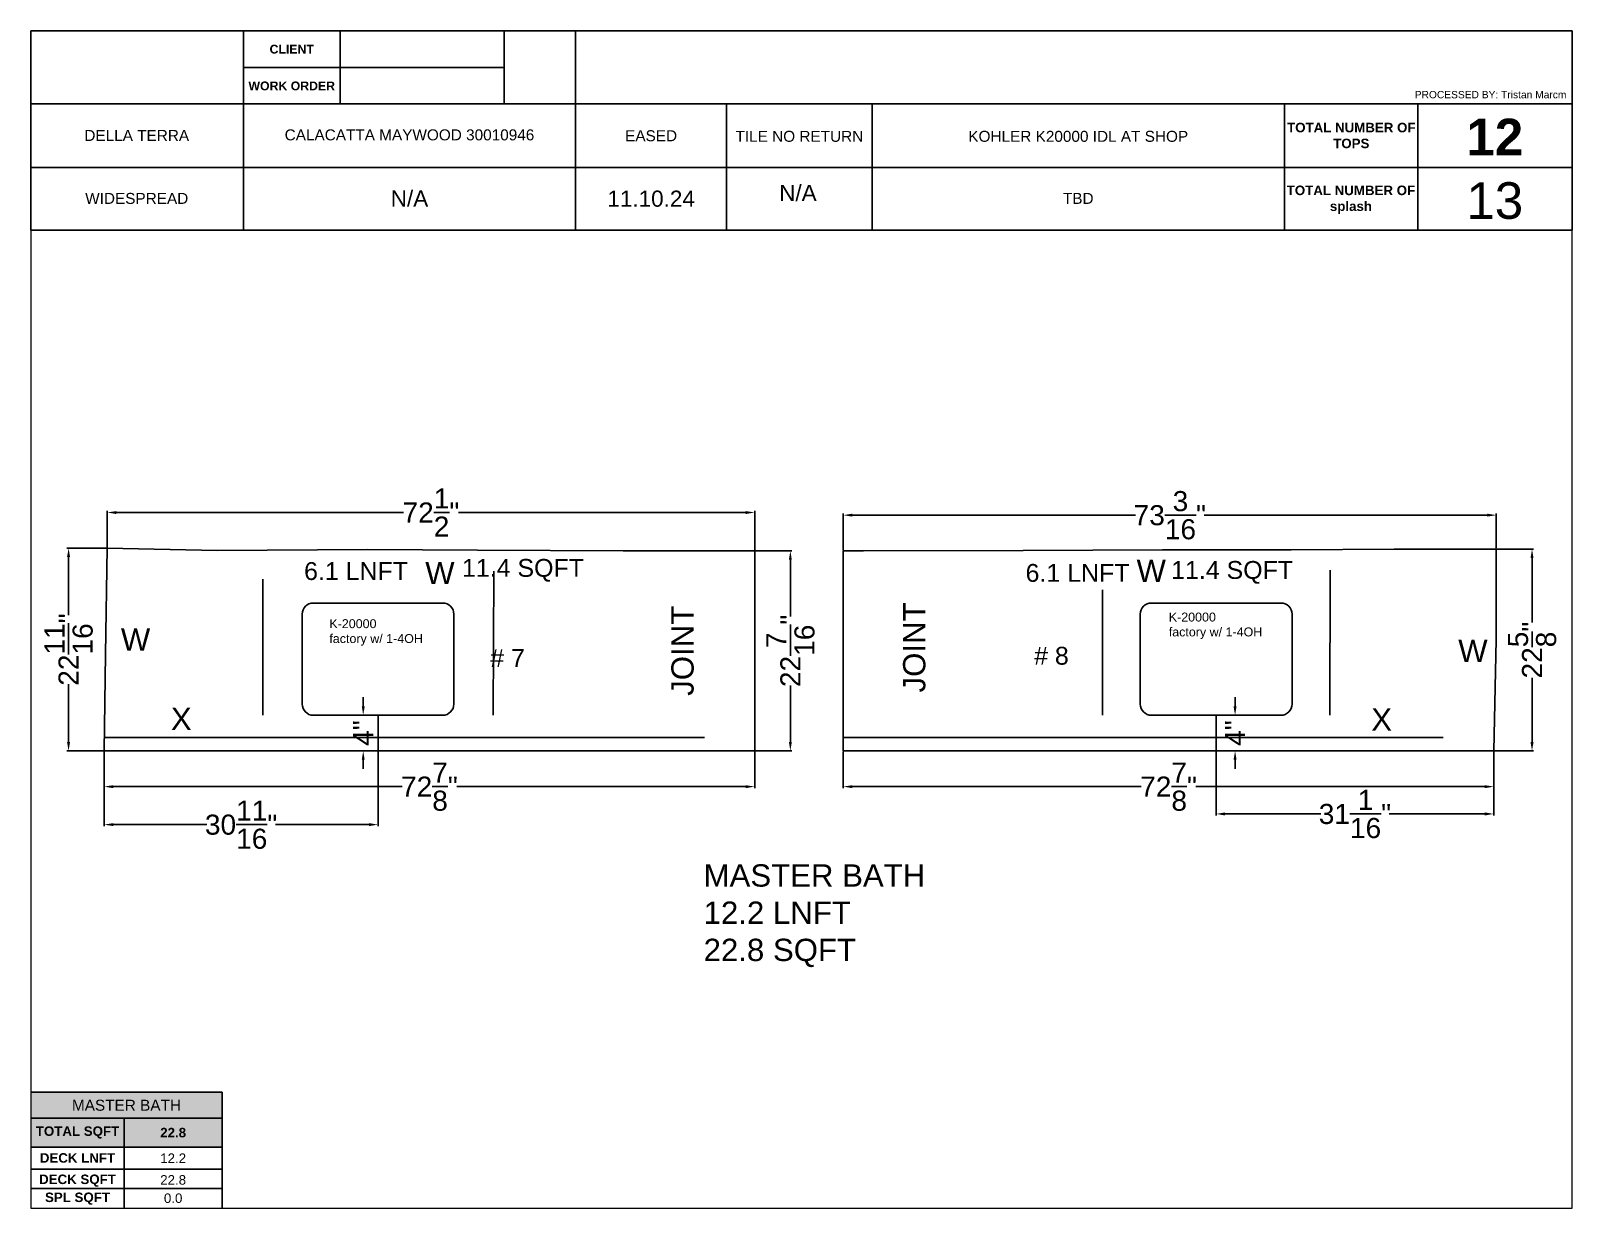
# Paper-space layout '#4 - MASTER' of a CAD drawing. Extents: x 0.2 to 10.8, y 0.2 to 8.3.
# The model-space entities are those that its viewports show. They can reach past a viewport. Long polylines and large blocks are cut down to what shows.
import ezdxf
from ezdxf.enums import TextEntityAlignment as Align

# ---------------------------------------------------------------- set-up
doc = ezdxf.new("R2010")
doc.units = 0
doc.header["$MEASUREMENT"] = 0
doc.linetypes.add('DASHED', pattern=[0.75, 0.5, -0.25])
doc.layers.get('0').update_dxf_attribs({"linetype": 'CONTINUOUS'})
doc.layers.get('Defpoints').update_dxf_attribs({"linetype": 'CONTINUOUS'})
for name, color, linetype in [('_CURVE', 7, 'CONTINUOUS'), ('BLUE_BLUE', 5, 'CONTINUOUS'), ('GREEN_TEXT', 90, 'CONTINUOUS'), ('ORANGE_CABS', 30, 'DASHED'), ('RED_WALL', 1, 'CONTINUOUS')]:
    doc.layers.add(name, color=color, linetype=linetype)
doc.styles.add('Bold', font='arialbd.ttf')
doc.styles.add('Model Text', font='arial.ttf', dxfattribs={"height": 2})
doc.styles.get("Standard").update_dxf_attribs({"font": 'arial.ttf'})
doc.dimstyles.get("Standard").update_dxf_attribs({"dimtxt": 2.25, "dimasz": 1, "dimexe": 0.18, "dimexo": 0.0625, "dimgap": 0.09, "dimtad": 0, "dimdec": 4, "dimzin": 0, "dimdsep": 46, "dimlunit": 5, "dimtxsty": 'Standard', "dimcen": 1, "dimclrd": 3, "dimclre": 3, "dimadec": 0, "dimazin": 0, "dimtfac": 1, "dimtdec": 4, "dimtofl": 0, "dimtmove": 0, "dimatfit": 3, "dimfxl": 1, "dimtolj": 1, "dimtzin": 0, "dimarcsym": 0})

# ---------------------------------------------------------------- blocks, each defined once
blk = doc.blocks.new('*D140')
at = {"color": 3, "linetype": 'Continuous', "lineweight": -2, "transparency": 16777216}
for p, q in [((434.01, -152.29), (434.01, -148.17)), ((435.01, -148.35), (467.21, -148.35)), ((505.54, -148.35), (473.34, -148.35)), ((506.54, -152.58), (506.54, -148.17))]:
    blk.add_line(p, q, dxfattribs=at)
at = {"color": 3, "linetype": 'Continuous', "transparency": 16777216}
for points in [[(435.01, -148.19), (435.01, -148.52), (434.01, -148.35)], [(505.54, -148.19), (505.54, -148.52), (506.54, -148.35)]]:
    blk.add_solid(points, dxfattribs=at)
at = {"layer": 'Defpoints', "color": 0, "linetype": 'Continuous', "transparency": 16777216}
for p in [(506.54, -148.35), (434.01, -152.35), (506.54, -152.65)]:
    blk.add_point(p, dxfattribs=at)
at = {"color": 0, "linetype": 'Continuous', "transparency": 16777216, "insert": (470.27, -148.35), "char_height": 2.25, "attachment_point": 5}
blk.add_mtext('\\A1;72{\\H1x;\\S1/2;}"', dxfattribs=at)
blk = doc.blocks.new('*D141')
at = {"color": 3, "linetype": 'Continuous', "lineweight": -2, "transparency": 16777216}
for p, q in [((506.6, -152.65), (510.72, -152.65)), ((510.54, -153.65), (510.54, -159.99)), ((510.54, -174.05), (510.54, -167.71)), ((506.6, -175.05), (510.72, -175.05))]:
    blk.add_line(p, q, dxfattribs=at)
at = {"color": 3, "linetype": 'Continuous', "transparency": 16777216}
for points in [[(510.37, -153.65), (510.7, -153.65), (510.54, -152.65)], [(510.37, -174.05), (510.7, -174.05), (510.54, -175.05)]]:
    blk.add_solid(points, dxfattribs=at)
at = {"layer": 'Defpoints', "color": 0, "linetype": 'Continuous', "transparency": 16777216}
for p in [(506.54, -152.65), (506.54, -175.05), (510.54, -175.05)]:
    blk.add_point(p, dxfattribs=at)
at = {"color": 0, "linetype": 'Continuous', "transparency": 16777216, "insert": (510.54, -163.85), "char_height": 2.25, "attachment_point": 5, "rotation": 90}
blk.add_mtext('\\A1;22{\\H1x;\\S7/16;}"', dxfattribs=at)
blk = doc.blocks.new('*D142')
at = {"color": 3, "linetype": 'Continuous', "lineweight": -2, "transparency": 16777216}
for p, q in [((433.67, -175.12), (433.67, -179.23)), ((506.54, -175.12), (506.54, -179.23)), ((434.67, -179.05), (467.04, -179.05)), ((505.54, -179.05), (473.17, -179.05))]:
    blk.add_line(p, q, dxfattribs=at)
at = {"color": 3, "linetype": 'Continuous', "transparency": 16777216}
for points in [[(434.67, -178.89), (434.67, -179.22), (433.67, -179.05)], [(505.54, -178.89), (505.54, -179.22), (506.54, -179.05)]]:
    blk.add_solid(points, dxfattribs=at)
at = {"layer": 'Defpoints', "color": 0, "linetype": 'Continuous', "transparency": 16777216}
for p in [(433.67, -175.05), (506.54, -175.05), (433.67, -179.05)]:
    blk.add_point(p, dxfattribs=at)
at = {"color": 0, "linetype": 'Continuous', "transparency": 16777216, "insert": (470.1, -179.05), "char_height": 2.25, "attachment_point": 5}
blk.add_mtext('\\A1;72{\\H1x;\\S7/8;}"', dxfattribs=at)
blk = doc.blocks.new('*D143')
at = {"color": 3, "linetype": 'Continuous', "lineweight": -2, "transparency": 16777216}
for p, q in [((433.95, -152.35), (429.49, -152.35)), ((429.67, -153.35), (429.67, -159.85)), ((429.67, -174.05), (429.67, -167.56)), ((433.61, -175.05), (429.49, -175.05))]:
    blk.add_line(p, q, dxfattribs=at)
at = {"color": 3, "linetype": 'Continuous', "transparency": 16777216}
for points in [[(429.5, -153.35), (429.84, -153.35), (429.67, -152.35)], [(429.5, -174.05), (429.84, -174.05), (429.67, -175.05)]]:
    blk.add_solid(points, dxfattribs=at)
at = {"layer": 'Defpoints', "color": 0, "linetype": 'Continuous', "transparency": 16777216}
for p in [(429.67, -152.35), (434.01, -152.35), (433.67, -175.05)]:
    blk.add_point(p, dxfattribs=at)
at = {"color": 0, "linetype": 'Continuous', "transparency": 16777216, "insert": (429.67, -163.7), "char_height": 2.25, "attachment_point": 5, "rotation": 90}
blk.add_mtext('\\A1;22{\\H1x;\\S11/16;}"', dxfattribs=at)
blk = doc.blocks.new('*D144')
at = {"color": 3, "linetype": 'Continuous', "lineweight": -2, "transparency": 16777216}
for p, q in [((516.47, -152.58), (516.47, -148.47)), ((589.63, -152.4), (589.63, -148.47)), ((517.47, -148.65), (549.22, -148.65)), ((588.63, -148.65), (556.88, -148.65))]:
    blk.add_line(p, q, dxfattribs=at)
at = {"color": 3, "linetype": 'Continuous', "transparency": 16777216}
for points in [[(517.47, -148.48), (517.47, -148.81), (516.47, -148.65)], [(588.63, -148.48), (588.63, -148.81), (589.63, -148.65)]]:
    blk.add_solid(points, dxfattribs=at)
at = {"layer": 'Defpoints', "color": 0, "linetype": 'Continuous', "transparency": 16777216}
for p in [(589.63, -148.65), (516.47, -152.65), (589.63, -152.46)]:
    blk.add_point(p, dxfattribs=at)
at = {"color": 0, "linetype": 'Continuous', "transparency": 16777216, "insert": (553.05, -148.65), "char_height": 2.25, "attachment_point": 5}
blk.add_mtext('\\A1;73{\\H1x;\\S3/16;}"', dxfattribs=at)
blk = doc.blocks.new('*D145')
at = {"color": 3, "linetype": 'Continuous', "lineweight": -2, "transparency": 16777216}
for p, q in [((589.69, -152.46), (593.81, -152.46)), ((593.63, -153.46), (593.63, -160.66)), ((593.63, -174.05), (593.63, -166.85)), ((589.4, -175.05), (593.81, -175.05))]:
    blk.add_line(p, q, dxfattribs=at)
at = {"color": 3, "linetype": 'Continuous', "transparency": 16777216}
for points in [[(593.46, -153.46), (593.8, -153.46), (593.63, -152.46)], [(593.46, -174.05), (593.8, -174.05), (593.63, -175.05)]]:
    blk.add_solid(points, dxfattribs=at)
at = {"layer": 'Defpoints', "color": 0, "linetype": 'Continuous', "transparency": 16777216}
for p in [(589.63, -152.46), (589.34, -175.05), (593.63, -175.05)]:
    blk.add_point(p, dxfattribs=at)
at = {"color": 0, "linetype": 'Continuous', "transparency": 16777216, "insert": (593.63, -163.76), "char_height": 2.25, "attachment_point": 5, "rotation": 90}
blk.add_mtext('\\A1;22{\\H1x;\\S5/8;}"', dxfattribs=at)
blk = doc.blocks.new('*D146')
at = {"color": 3, "linetype": 'Continuous', "lineweight": -2, "transparency": 16777216}
for p, q in [((516.47, -175.12), (516.47, -179.23)), ((589.34, -175.12), (589.34, -179.23)), ((517.47, -179.05), (549.84, -179.05)), ((588.34, -179.05), (555.97, -179.05))]:
    blk.add_line(p, q, dxfattribs=at)
at = {"color": 3, "linetype": 'Continuous', "transparency": 16777216}
for points in [[(517.47, -178.89), (517.47, -179.22), (516.47, -179.05)], [(588.34, -178.89), (588.34, -179.22), (589.34, -179.05)]]:
    blk.add_solid(points, dxfattribs=at)
at = {"layer": 'Defpoints', "color": 0, "linetype": 'Continuous', "transparency": 16777216}
for p in [(516.47, -175.05), (589.34, -175.05), (516.47, -179.05)]:
    blk.add_point(p, dxfattribs=at)
at = {"color": 0, "linetype": 'Continuous', "transparency": 16777216, "insert": (552.91, -179.05), "char_height": 2.25, "attachment_point": 5}
blk.add_mtext('\\A1;72{\\H1x;\\S7/8;}"', dxfattribs=at)
blk = doc.blocks.new('*D172')
at = {"color": 3, "linetype": 'Continuous', "lineweight": -2, "transparency": 16777216}
for p, q in [((462.68, -170.05), (462.68, -169.05)), ((464.28, -171.05), (462.5, -171.05)), ((464.28, -175.05), (462.5, -175.05)), ((462.68, -176.05), (462.68, -177.05))]:
    blk.add_line(p, q, dxfattribs=at)
at = {"color": 3, "linetype": 'Continuous', "transparency": 16777216}
for points in [[(462.52, -170.05), (462.85, -170.05), (462.68, -171.05)], [(462.52, -176.05), (462.85, -176.05), (462.68, -175.05)]]:
    blk.add_solid(points, dxfattribs=at)
at = {"layer": 'Defpoints', "color": 0, "linetype": 'Continuous', "transparency": 16777216}
for p in [(464.34, -171.05), (462.68, -175.05), (464.34, -175.05)]:
    blk.add_point(p, dxfattribs=at)
at = {"color": 0, "linetype": 'Continuous', "transparency": 16777216, "insert": (462.68, -173.05), "char_height": 2.25, "attachment_point": 5, "rotation": 90}
blk.add_mtext('\\A1;4"', dxfattribs=at)
blk = doc.blocks.new('*D173')
at = {"color": 3, "linetype": 'Continuous', "lineweight": -2, "transparency": 16777216}
for p, q in [((464.34, -171.12), (464.34, -183.49)), ((433.67, -175.12), (433.67, -183.49)), ((434.67, -183.31), (445.17, -183.31)), ((463.34, -183.31), (452.84, -183.31))]:
    blk.add_line(p, q, dxfattribs=at)
at = {"color": 3, "linetype": 'Continuous', "transparency": 16777216}
for points in [[(434.67, -183.14), (434.67, -183.47), (433.67, -183.31)], [(463.34, -183.14), (463.34, -183.47), (464.34, -183.31)]]:
    blk.add_solid(points, dxfattribs=at)
at = {"layer": 'Defpoints', "color": 0, "linetype": 'Continuous', "transparency": 16777216}
for p in [(464.34, -171.05), (433.67, -175.05), (433.67, -183.31)]:
    blk.add_point(p, dxfattribs=at)
at = {"color": 0, "linetype": 'Continuous', "transparency": 16777216, "insert": (449, -183.31), "char_height": 2.25, "attachment_point": 5}
blk.add_mtext('\\A1;30{\\H1x;\\S11/16;}"', dxfattribs=at)
blk = doc.blocks.new('*D174')
at = {"color": 3, "linetype": 'Continuous', "lineweight": -2, "transparency": 16777216}
for p, q in [((558.25, -171.12), (558.25, -182.29)), ((589.34, -175.12), (589.34, -182.29)), ((559.25, -182.11), (569.96, -182.11)), ((588.34, -182.11), (577.63, -182.11))]:
    blk.add_line(p, q, dxfattribs=at)
at = {"color": 3, "linetype": 'Continuous', "transparency": 16777216}
for points in [[(559.25, -181.94), (559.25, -182.28), (558.25, -182.11)], [(588.34, -181.94), (588.34, -182.28), (589.34, -182.11)]]:
    blk.add_solid(points, dxfattribs=at)
at = {"layer": 'Defpoints', "color": 0, "linetype": 'Continuous', "transparency": 16777216}
for p in [(558.25, -171.05), (589.34, -175.05), (589.34, -182.11)]:
    blk.add_point(p, dxfattribs=at)
at = {"color": 0, "linetype": 'Continuous', "transparency": 16777216, "insert": (573.79, -182.11), "char_height": 2.25, "attachment_point": 5}
blk.add_mtext('\\A1;31{\\H1x;\\S1/16;}"', dxfattribs=at)
blk = doc.blocks.new('*D175')
at = {"color": 3, "linetype": 'Continuous', "lineweight": -2, "transparency": 16777216}
for p, q in [((560.36, -170.05), (560.36, -169.05)), ((558.31, -171.05), (560.54, -171.05)), ((558.31, -175.05), (560.54, -175.05)), ((560.36, -176.05), (560.36, -177.05))]:
    blk.add_line(p, q, dxfattribs=at)
at = {"color": 3, "linetype": 'Continuous', "transparency": 16777216}
for points in [[(560.19, -170.05), (560.53, -170.05), (560.36, -171.05)], [(560.19, -176.05), (560.53, -176.05), (560.36, -175.05)]]:
    blk.add_solid(points, dxfattribs=at)
at = {"layer": 'Defpoints', "color": 0, "linetype": 'Continuous', "transparency": 16777216}
for p in [(558.25, -171.05), (558.25, -175.05), (560.36, -175.05)]:
    blk.add_point(p, dxfattribs=at)
at = {"color": 0, "linetype": 'Continuous', "transparency": 16777216, "insert": (560.36, -173.05), "char_height": 2.25, "attachment_point": 5, "rotation": 90}
blk.add_mtext('\\A1;4"', dxfattribs=at)

msp = doc.modelspace()

# ---------------------------------------------------------------- linework, layer by layer
at = {"color": 11, "linetype": 'Continuous', "true_color": 0xf27172}
for p, q in [((506.538303, -175.054809), (506.538303, -152.646339)), ((516.471218, -175.054809), (516.471218, -152.646339))]:
    msp.add_line(p, q, dxfattribs=at)
at = {"layer": '_CURVE', "color": 4, "linetype": 'Continuous'}
for p, q in [((457.089007, -158.492309), (471.589007, -158.492309)), ((550.99627, -158.492309), (565.49627, -158.492309)), ((455.839007, -169.804809), (455.839007, -159.742309)), ((472.839007, -159.742309), (472.839007, -169.804809)), ((549.74627, -169.804809), (549.74627, -159.742309)), ((566.74627, -159.742309), (566.74627, -169.804809)), ((471.589007, -171.054809), (457.089007, -171.054809)), ((565.49627, -171.054809), (550.99627, -171.054809))]:
    msp.add_line(p, q, dxfattribs=at)
for centre, start, end in [((457.089007, -159.742309), 90, 180), ((471.589007, -159.742309), 0, 90), ((550.99627, -159.742309), 90, 180), ((565.49627, -159.742309), 0, 90), ((457.089007, -169.804809), 180, 270), ((471.589007, -169.804809), 270, 0), ((550.99627, -169.804809), 180, 270), ((565.49627, -169.804809), 270, 0)]:
    msp.add_arc(centre, 1.25, start, end, dxfattribs=at)
at = {"layer": 'BLUE_BLUE', "color": 5}
for p, q in [((433.670271, -175.054809), (506.538303, -175.054809)), ((516.471218, -175.054809), (589.339251, -175.054809))]:
    msp.add_line(p, q, dxfattribs=at)
at = {"layer": 'ORANGE_CABS', "color": 30, "linetype": 'DASHED', "ltscale": 0.5}
for p, q in [((477.227121, -171.055162), (477.325149, -154.929156)), ((570.980317, -171.054618), (570.998603, -154.822018)), ((451.450892, -171.054818), (451.453225, -155.807235)), ((545.512223, -171.054786), (545.514112, -157.020707)), ((433.688615, -173.554809), (506.538303, -173.554809)), ((516.471218, -173.554809), (589.371203, -173.554809))]:
    msp.add_line(p, q, dxfattribs=at)
at = {"layer": 'RED_WALL', "color": 1}
for p, q in [((434.010671, -152.354552), (433.802743, -164.223622)), ((446.330985, -152.599055), (434.010671, -152.354552)), ((463.144876, -152.496368), (446.330985, -152.599055)), ((475.485978, -152.550044), (463.144876, -152.496368)), ((491.815555, -152.654694), (475.485978, -152.550044)), ((506.538303, -152.646339), (491.815555, -152.654694)), ((518.747593, -152.645047), (516.471218, -152.646339)), ((536.601934, -152.599968), (518.747593, -152.645047)), ((552.217602, -152.520715), (536.601934, -152.599968)), ((566.633781, -152.540154), (552.217602, -152.520715)), ((578.187985, -152.443897), (566.633781, -152.540154)), ((589.631075, -152.458301), (578.187985, -152.443897)), ((589.60415, -162.62171), (589.631075, -152.458301)), ((589.339251, -175.054809), (589.60415, -162.62171)), ((433.802743, -164.223622), (433.670271, -175.054809)), ((464.339007, -171.054809), (464.339007, -175.054809)), ((558.24627, -171.054809), (558.24627, -175.054809))]:
    msp.add_line(p, q, dxfattribs=at)

# ---------------------------------------------------------------- texts
at = {"linetype": 'Continuous', "char_height": 2, "attachment_point": 5, "style": 'Model Text'}
for s, insert in [('11.4 SQFT', (480.580147, -154.828022)), ('6.1 LNFT', (461.876356, -154.922584)), ('6.1 LNFT', (542.711662, -155.127431)), ('11.4 SQFT', (560.026761, -155.058117)), ('# 7', (478.848004, -164.649659)), ('# 8', (539.787528, -164.406047))]:
    msp.add_mtext(s, dxfattribs=dict(at, insert=insert))
at = {"linetype": 'Continuous', "attachment_point": 1, "style": 'Model Text'}
for s, width, insert, char_height in [('K-20000\\Pfactory w/ 1-4OH', 22.67607236, (458.888427, -160.30207), 1), ('K-20000\\Pfactory w/ 1-4OH', 22.67607236, (552.929988, -159.559787), 1), ('{\\C3;MASTER BATH\\P}12.2 LNFT\\P22.8 SQFT', 29.66556514, (500.817826, -187.752277), 2.5)]:
    msp.add_mtext_dynamic_manual_height_columns(s, width=width, gutter_width=10, heights=[0], dxfattribs=dict(at, insert=insert, char_height=char_height))
at = {"layer": 'GREEN_TEXT', "color": 90}
for s, p in [('W', (549.3228, -153.618455)), ('W', (469.625919, -153.87559)), ('W', (435.527785, -161.32133)), ('W', (585.35978, -162.591228)), ('X', (441.132074, -170.213187)), ('X', (575.617413, -170.285236))]:
    msp.add_text(s, height=2.5, dxfattribs=at).set_placement(p, align=Align.TOP_LEFT)
for p in [(523.163051, -168.505147), (497.202227, -168.880577)]:
    msp.add_text('JOINT', height=2.5, rotation=90, dxfattribs=at).set_placement(p, align=Align.TOP_LEFT)

# ---------------------------------------------------------------- dimensions: what is measured, and where the dimension line sits
at = {"linetype": 'Continuous'}
for base, p1, p2, picture, middle in [((506.538303, -148.354552), (434.010671, -152.354552), (506.538303, -152.646339), '*D140', (470.274487, -148.354552)), ((589.631075, -148.646339), (516.471218, -152.646339), (589.631075, -152.458301), '*D144', (553.051147, -148.646339)), ((433.670271, -183.30739), (464.339007, -171.054809), (433.670271, -175.054809), '*D173', (449.004639, -183.30739)), ((589.339251, -182.110091), (558.24627, -171.054809), (589.339251, -175.054809), '*D174', (573.79276, -182.110091)), ((433.670271, -179.054809), (506.538303, -175.054809), (433.670271, -175.054809), '*D142', (470.104287, -179.054809)), ((516.471218, -179.054809), (589.339251, -175.054809), (516.471218, -175.054809), '*D146', (552.905235, -179.054809))]:
    dim = msp.add_linear_dim(base=base, p1=p1, p2=p2, dimstyle='Standard', override={"dimpost": '"'}, dxfattribs=at)
    dim.commit()
    dim.dimension.update_dxf_attribs({"geometry": picture, "text_midpoint": middle})
for base, p1, p2, picture, middle in [((429.670271, -152.354552), (433.670271, -175.054809), (434.010671, -152.354552), '*D143', (429.670271, -163.704681)), ((510.538303, -175.054809), (506.538303, -152.646339), (506.538303, -175.054809), '*D141', (510.538303, -163.850574)), ((593.631075, -175.054809), (589.631075, -152.458301), (589.339251, -175.054809), '*D145', (593.631075, -163.756555)), ((462.683119, -175.054809), (464.339007, -171.054809), (464.339007, -175.054809), '*D172', (462.683119, -173.054809)), ((560.360949, -175.054809), (558.24627, -171.054809), (558.24627, -175.054809), '*D175', (560.360949, -173.054809))]:
    dim = msp.add_linear_dim(base=base, p1=p1, p2=p2, angle=90, dimstyle='Standard', override={"dimpost": '"'}, dxfattribs=at)
    dim.commit()
    dim.dimension.update_dxf_attribs({"geometry": picture, "text_midpoint": middle})

psp = doc.layouts.new('#4 - MASTER')

# ---------------------------------------------------------------- hatches: boundary and pattern name
at = {"linetype": 'Continuous'}
h = psp.add_hatch(color=8, dxfattribs=at)
h.dxf.hatch_style = 1
h.paths.add_polyline_path([(1.526, 1.028), (0.219, 1.028), (0.219, 0.849), (1.526, 0.849)])
at = {"linetype": 'Continuous', "true_color": 0x7aafdf}
h = psp.add_hatch(color=143, dxfattribs=at)
h.dxf.hatch_style = 1
h.paths.add_polyline_path([(0.856, 0.849), (0.219, 0.849), (0.219, 0.651), (0.856, 0.651)])
at = {"linetype": 'Continuous', "true_color": 0xadddf7}
h = psp.add_hatch(color=141, dxfattribs=at)
h.dxf.hatch_style = 1
h.paths.add_polyline_path([(1.526, 0.651), (1.526, 0.849), (0.856, 0.849), (0.856, 0.651)])

# ---------------------------------------------------------------- linework, layer by layer
at = {"linetype": 'Continuous'}
for p, q in [((0.219, 6.915), (0.219, 8.277)), ((0.219, 8.277), (10.75, 8.277)), ((1.671, 6.915), (1.671, 8.277)), ((2.332, 7.779), (2.332, 8.277)), ((3.454, 7.779), (3.454, 8.277)), ((3.941, 6.915), (3.941, 8.277)), ((10.75, 6.915), (10.75, 8.277)), ((1.671, 8.027), (3.454, 8.027)), ((0.219, 7.779), (10.75, 7.779)), ((4.973, 6.915), (4.973, 7.779)), ((5.967, 6.915), (5.967, 7.779)), ((8.784, 6.915), (8.784, 7.779)), ((9.695, 6.915), (9.695, 7.779)), ((0.219, 7.343), (10.75, 7.343)), ((0.219, 6.915), (10.75, 6.915)), ((0.219, 1.028), (1.526, 1.028)), ((1.526, 0.235), (1.526, 1.028)), ((0.219, 0.849), (1.526, 0.849)), ((0.856, 0.235), (0.856, 0.849)), ((0.219, 0.651), (1.526, 0.651)), ((0.219, 0.502), (1.526, 0.502)), ((0.219, 0.369), (1.526, 0.369))]:
    psp.add_line(p, q, dxfattribs=at)

# ---------------------------------------------------------------- texts
at = {"linetype": 'Continuous', "attachment_point": 1, "style": 'Bold'}
for s, width, heights, insert, char_height in [('\\pxqc;CLIENT', 0.66068, [0.0617], (1.671, 8.182), 0.06), ('\\pxqc;WORK ORDER', 0.66068, [0.326], (1.671, 7.931), 0.06), ('\\pxqc;{\\C1;12}', 1.05345, [0], (9.695, 7.677), 0.25), ('\\pxqc;TOTAL SQFT', 0.63698, [0], (0.219, 0.794), 0.065), ('\\pxqc;22.8', 0.67022, [0], (0.856, 0.784), 0.065), ('\\pxqc;DECK LNFT', 0.63698, [0], (0.219, 0.611), 0.065), ('\\pxqc;DECK SQFT', 0.63698, [0], (0.219, 0.465), 0.065), ('\\pxqc;SPL SQFT', 0.63698, [0], (0.219, 0.342), 0.065)]:
    psp.add_mtext_dynamic_manual_height_columns(s, width=width, gutter_width=1, heights=heights, dxfattribs=dict(at, insert=insert, char_height=char_height))
at = {"linetype": 'Continuous', "insert": (10.711, 7.841), "char_height": 0.05, "width": 1.70098, "attachment_point": 6}
psp.add_mtext('PROCESSED BY: Tristan Marcm', dxfattribs=at)
at = {"linetype": 'Continuous'}
for s, width, insert, char_height, attachment_point in [('\\pxqc;DELLA TERRA', 1.44661, (0.219, 7.6), 0.075, 1), ('\\pxqc;CALACATTA MAYWOOD 30010946', 2.26984, (1.671, 7.604), 0.075, 1), ('\\pxqc;EASED', 1.03179, (3.941, 7.598), 0.075, 1), ('\\pxqc;TILE NO RETURN', 0.99428, (4.973, 7.594), 0.075, 1), ('\\pxqc;KOHLER K20000 IDL AT SHOP', 2.81691, (5.967, 7.594), 0.075, 1), ('\\pxqc;WIDESPREAD', 1.44661, (0.219, 7.17), 0.075, 1), ('\\pxqc;N/A', 2.26984, (1.671, 7.187), 0.11, 1), ('11.10.24', 1.03179, (4.457, 7.13), 0.11, 5), ('\\A1;\\pxqc;N/A', 0.99428, (4.963, 7.225), 0.11, 1), ('\\pxqc;TBD', 2.81691, (5.967, 7.17), 0.075, 1), ('\\pxqc;13', 1.05345, (9.695, 7.243), 0.25, 1), ('\\pxqc;MASTER BATH', 1.30633, (0.219, 0.976), 0.075, 1), ('\\pxqc;12.2', 0.67022, (0.856, 0.609), 0.065, 1), ('\\pxqc;22.8', 0.67022, (0.856, 0.461), 0.065, 1), ('\\pxqc;0.0', 0.67022, (0.856, 0.336), 0.065, 1)]:
    psp.add_mtext_dynamic_manual_height_columns(s, width=width, gutter_width=1, heights=[0], dxfattribs=dict(at, insert=insert, char_height=char_height, attachment_point=attachment_point))
at = {"color": 1, "linetype": 'Continuous', "char_height": 0.065, "attachment_point": 1, "style": 'Bold'}
for s, width, heights, insert in [('\\pxqc;TOTAL NUMBER OF TOPS', 0.91452, [0.19], (8.784, 7.649)), ('\\pxqc;TOTAL NUMBER OF splash', 0.90958, [0.22], (8.784, 7.22))]:
    psp.add_mtext_dynamic_manual_height_columns(s, width=width, gutter_width=1, heights=heights, dxfattribs=dict(at, insert=insert))

# ---------------------------------------------------------------- viewports
at = {"layer": '0', "linetype": 'Continuous', "view_target_point": (28.492705, 47.041378)}
psp.add_viewport(center=(5.485, 3.575), size=(10.532, 6.67951), view_center_point=(483.299827, -218.545005), view_height=109.52079193, dxfattribs=at)

doc.saveas('drawing.dxf')
